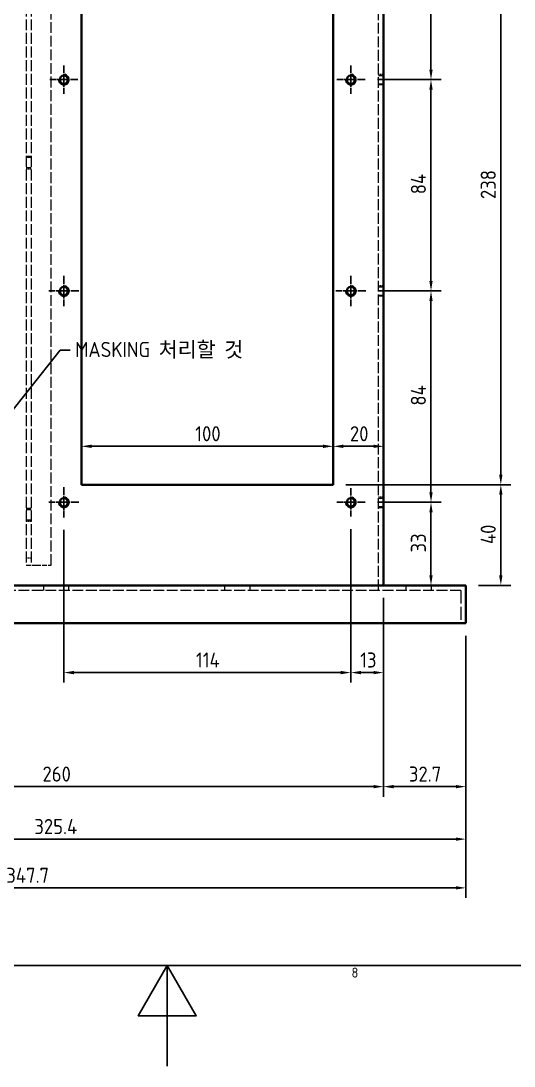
# Model space of a CAD drawing. Header units: millimetres. Extents: x 0 to 2378, y 0 to 1682.
# Drawn here: x 1130.9 to 1326.7, y 0 to 415.4 of the extents above; entities that cross this region are included whole.
import ezdxf

# ---------------------------------------------------------------- set-up
doc = ezdxf.new("R2010")
doc.units = ezdxf.units.MM
doc.header["$LTSCALE"] = 2
doc.linetypes.add('CHAIN', pattern=[0.3543, 0.2362, -0.0295, 0.0591, -0.0295])
doc.linetypes.add('DASHED', pattern=[0.2067, 0.1654, -0.0413])
doc.layers.get('0').update_dxf_attribs({"color": 3, "lineweight": 25})
for name, color, linetype, lineweight in [('가려진 것(ISO)', 2, 'DASHED', 18), ('가시적인 것(ISO)', 3, 'Continuous', 40), ('가시적인 좁은 것(ISO)', 3, 'Continuous', 35), ('경계(ISO)', 7, 'Continuous', 25), ('기호(ISO)', 5, 'Continuous', 25), ('중심 표식(ISO)', 1, 'Continuous', 25), ('치수(ISO)', 2, 'Continuous', 25)]:
    doc.layers.add(name, color=color, linetype=linetype, lineweight=lineweight)
doc.styles.add('문자 텍스트_PSTEK_POSCO', font='isocp.shx')
doc.styles.add('치수 텍스트_PSTEK_POSCO', font='isocp.shx')
doc.dimstyles.new('치수_PSTEK_POSCO', dxfattribs={"dimscale": 2, "dimtxt": 3, "dimasz": 2, "dimexe": 2, "dimexo": 2.5, "dimgap": 1, "dimtad": 1, "dimrnd": 1e-08, "dimdsep": 46, "dimtxsty": '치수 텍스트_PSTEK_POSCO', "dimcen": 0.09, "dimdle": 10, "dimclrd": 7, "dimclre": 7, "dimclrt": 2, "dimadec": 1, "dimazin": 2, "dimtfac": 1, "dimtmove": 0, "dimatfit": 3, "dimfxl": 0, "dimtolj": 1, "dimlwd": -1, "dimlwe": -1, "dimarcsym": 0})
doc.dimstyles.new('치수_PSTEK_POSCO$7', dxfattribs={"dimscale": 2, "dimtxt": 3, "dimasz": 2, "dimexe": 2, "dimexo": 2.5, "dimgap": 1, "dimtad": 1, "dimrnd": 1e-08, "dimdsep": 46, "dimtxsty": '치수 텍스트_PSTEK_POSCO', "dimcen": 0.09, "dimdle": 10, "dimclrd": 7, "dimclre": 7, "dimclrt": 2, "dimadec": 1, "dimazin": 2, "dimtfac": 1, "dimtmove": 0, "dimatfit": 3, "dimfxl": 0, "dimtolj": 1, "dimlwd": -1, "dimlwe": -1, "dimarcsym": 0})

# ---------------------------------------------------------------- blocks, each defined once
blk = doc.blocks.new('경계 Default Border')
at = {"layer": '경계(ISO)', "flags": 128}
for points in [[(20, 20), (20, 821), (1169, 821), (1169, 20), (20, 20)], [(594.5, 0), (594.5, 20), (588.73, 10), (600.27, 10), (594.5, 20)]]:
    blk.add_lwpolyline(points, dxfattribs=at)
at = {"layer": '경계(ISO)', "color": 2, "insert": (631.09, 17.58), "char_height": 2, "attachment_point": 7, "style": '문자 텍스트_PSTEK_POSCO'}
blk.add_mtext('8', dxfattribs=at)
blk = doc.blocks.new('*D157')
at = {"layer": 'Defpoints', "color": 0, "transparency": 16777216}
for p in [(982.21, 176.06), (1307.61, 176.06), (982.21, 90.2)]:
    blk.add_point(p, dxfattribs=at)
at = {"layer": '치수(ISO)', "color": 7, "transparency": 16777216}
for p, q in [((982.21, 171.06), (982.21, 86.2)), ((1307.61, 171.06), (1307.61, 86.2)), ((1303.61, 90.2), (986.21, 90.2))]:
    blk.add_line(p, q, dxfattribs=at)
for points in [[(986.21, 90.87), (986.21, 89.54), (982.21, 90.2)], [(1303.61, 90.87), (1303.61, 89.54), (1307.61, 90.2)]]:
    blk.add_solid(points, dxfattribs=at)
at = {"layer": '치수(ISO)', "color": 2, "transparency": 16777216, "insert": (1136.21, 95.2), "char_height": 6, "attachment_point": 4, "style": '치수 텍스트_PSTEK_POSCO'}
blk.add_mtext('\\A1;325.4', dxfattribs=at)
blk = doc.blocks.new('*D159')
at = {"layer": 'Defpoints', "color": 0, "transparency": 16777216}
for p in [(1014.91, 191.06), (1274.91, 191.06), (1014.91, 111.06)]:
    blk.add_point(p, dxfattribs=at)
at = {"layer": '치수(ISO)', "color": 7, "transparency": 16777216}
for p, q in [((1014.91, 186.06), (1014.91, 107.06)), ((1274.91, 186.06), (1274.91, 107.06)), ((1270.91, 111.06), (1018.91, 111.06))]:
    blk.add_line(p, q, dxfattribs=at)
for points in [[(1018.91, 111.73), (1018.91, 110.39), (1014.91, 111.06)], [(1270.91, 111.73), (1270.91, 110.39), (1274.91, 111.06)]]:
    blk.add_solid(points, dxfattribs=at)
at = {"layer": '치수(ISO)', "color": 2, "transparency": 16777216, "insert": (1139.44, 116.06), "char_height": 6, "attachment_point": 4, "style": '치수 텍스트_PSTEK_POSCO'}
blk.add_mtext('\\A1;260', dxfattribs=at)
blk = doc.blocks.new('*D161')
at = {"layer": 'Defpoints', "color": 0, "transparency": 16777216}
for p in [(1274.91, 191.06), (1307.61, 176.06), (1307.61, 111.06)]:
    blk.add_point(p, dxfattribs=at)
at = {"layer": '치수(ISO)', "color": 7, "transparency": 16777216}
for p, q in [((1274.91, 186.06), (1274.91, 107.06)), ((1307.61, 171.06), (1307.61, 107.06)), ((1278.91, 111.06), (1303.61, 111.06))]:
    blk.add_line(p, q, dxfattribs=at)
for points in [[(1278.91, 111.73), (1278.91, 110.39), (1274.91, 111.06)], [(1303.61, 111.73), (1303.61, 110.39), (1307.61, 111.06)]]:
    blk.add_solid(points, dxfattribs=at)
at = {"layer": '치수(ISO)', "color": 2, "transparency": 16777216, "insert": (1284.96, 116.06), "char_height": 6, "attachment_point": 4, "style": '치수 텍스트_PSTEK_POSCO'}
blk.add_mtext('\\A1;32.7', dxfattribs=at)
blk = doc.blocks.new('*D165')
at = {"layer": 'Defpoints', "color": 0, "transparency": 16777216}
for p in [(959.91, 219.06), (1307.61, 176.06), (1307.61, 70.83)]:
    blk.add_point(p, dxfattribs=at)
at = {"layer": '치수(ISO)', "color": 7, "transparency": 16777216}
for p, q in [((959.91, 214.06), (959.91, 66.83)), ((1307.61, 171.06), (1307.61, 66.83)), ((963.91, 70.83), (1303.61, 70.83))]:
    blk.add_line(p, q, dxfattribs=at)
for points in [[(963.91, 71.5), (963.91, 70.17), (959.91, 70.83)], [(1303.61, 71.5), (1303.61, 70.17), (1307.61, 70.83)]]:
    blk.add_solid(points, dxfattribs=at)
at = {"layer": '치수(ISO)', "color": 2, "transparency": 16777216, "insert": (1125.06, 75.83), "char_height": 6, "attachment_point": 4, "style": '치수 텍스트_PSTEK_POSCO'}
blk.add_mtext('\\A1;347.7', dxfattribs=at)
blk = doc.blocks.new('*D166')
at = {"layer": 'Defpoints', "color": 0, "transparency": 16777216}
for p in [(1147.91, 218.06), (1261.91, 218.44), (1261.91, 156.39)]:
    blk.add_point(p, dxfattribs=at)
at = {"layer": '치수(ISO)', "color": 7, "transparency": 16777216}
for p, q in [((1147.91, 213.06), (1147.91, 152.39)), ((1261.91, 213.44), (1261.91, 152.39)), ((1151.91, 156.39), (1257.91, 156.39))]:
    blk.add_line(p, q, dxfattribs=at)
for points in [[(1151.91, 157.06), (1151.91, 155.72), (1147.91, 156.39)], [(1257.91, 157.06), (1257.91, 155.72), (1261.91, 156.39)]]:
    blk.add_solid(points, dxfattribs=at)
at = {"layer": '치수(ISO)', "color": 2, "transparency": 16777216, "insert": (1200.39, 161.39), "char_height": 6, "attachment_point": 4, "style": '치수 텍스트_PSTEK_POSCO'}
blk.add_mtext('\\A1;114', dxfattribs=at)
blk = doc.blocks.new('*D167')
at = {"layer": 'Defpoints', "color": 0, "transparency": 16777216}
for p in [(1261.91, 218.44), (1274.91, 191.06), (1274.91, 156.39)]:
    blk.add_point(p, dxfattribs=at)
at = {"layer": '치수(ISO)', "color": 7, "transparency": 16777216}
for p, q in [((1261.91, 213.44), (1261.91, 152.39)), ((1274.91, 186.06), (1274.91, 152.39)), ((1265.91, 156.39), (1270.91, 156.39))]:
    blk.add_line(p, q, dxfattribs=at)
for points in [[(1265.91, 157.06), (1265.91, 155.72), (1261.91, 156.39)], [(1270.91, 157.06), (1270.91, 155.72), (1274.91, 156.39)]]:
    blk.add_solid(points, dxfattribs=at)
at = {"layer": '치수(ISO)', "color": 2, "transparency": 16777216, "insert": (1265.61, 161.39), "char_height": 6, "attachment_point": 4, "style": '치수 텍스트_PSTEK_POSCO'}
blk.add_mtext('\\A1;13', dxfattribs=at)
blk = doc.blocks.new('*D168')
at = {"layer": 'Defpoints', "color": 0, "transparency": 16777216}
for p in [(1267.54, 224.06), (1293.74, 224.06), (1307.61, 191.06)]:
    blk.add_point(p, dxfattribs=at)
at = {"layer": '치수(ISO)', "color": 7, "transparency": 16777216}
for p, q in [((1272.54, 224.06), (1297.74, 224.06)), ((1293.74, 195.06), (1293.74, 220.06))]:
    blk.add_line(p, q, dxfattribs=at)
for points in [[(1293.08, 220.06), (1294.41, 220.06), (1293.74, 224.06)], [(1293.08, 195.06), (1294.41, 195.06), (1293.74, 191.06)]]:
    blk.add_solid(points, dxfattribs=at)
at = {"layer": '치수(ISO)', "color": 2, "transparency": 16777216, "insert": (1288.74, 204.11), "char_height": 6, "attachment_point": 4, "rotation": 90, "style": '치수 텍스트_PSTEK_POSCO'}
blk.add_mtext('\\A1;33', dxfattribs=at)
blk = doc.blocks.new('*D169')
at = {"layer": 'Defpoints', "color": 0, "transparency": 16777216}
for p in [(1267.91, 308.06), (1293.74, 308.06), (1267.54, 224.06)]:
    blk.add_point(p, dxfattribs=at)
at = {"layer": '치수(ISO)', "color": 7, "transparency": 16777216}
for p, q in [((1272.91, 308.06), (1297.74, 308.06)), ((1293.74, 228.06), (1293.74, 304.06)), ((1272.54, 224.06), (1297.74, 224.06))]:
    blk.add_line(p, q, dxfattribs=at)
for points in [[(1293.08, 304.06), (1294.41, 304.06), (1293.74, 308.06)], [(1293.08, 228.06), (1294.41, 228.06), (1293.74, 224.06)]]:
    blk.add_solid(points, dxfattribs=at)
at = {"layer": '치수(ISO)', "color": 2, "transparency": 16777216, "insert": (1288.74, 262.48), "char_height": 6, "attachment_point": 4, "rotation": 90, "style": '치수 텍스트_PSTEK_POSCO'}
blk.add_mtext('\\A1;84', dxfattribs=at)
blk = doc.blocks.new('*D170')
at = {"layer": 'Defpoints', "color": 0, "transparency": 16777216}
for p in [(1267.54, 392.06), (1293.74, 392.06), (1267.91, 308.06)]:
    blk.add_point(p, dxfattribs=at)
at = {"layer": '치수(ISO)', "color": 7, "transparency": 16777216}
for p, q in [((1272.54, 392.06), (1297.74, 392.06)), ((1293.74, 312.06), (1293.74, 388.06)), ((1272.91, 308.06), (1297.74, 308.06))]:
    blk.add_line(p, q, dxfattribs=at)
for points in [[(1293.08, 388.06), (1294.41, 388.06), (1293.74, 392.06)], [(1293.08, 312.06), (1294.41, 312.06), (1293.74, 308.06)]]:
    blk.add_solid(points, dxfattribs=at)
at = {"layer": '치수(ISO)', "color": 2, "transparency": 16777216, "insert": (1288.74, 346.48), "char_height": 6, "attachment_point": 4, "rotation": 90, "style": '치수 텍스트_PSTEK_POSCO'}
blk.add_mtext('\\A1;84', dxfattribs=at)
blk = doc.blocks.new('*D171')
at = {"layer": 'Defpoints', "color": 0, "transparency": 16777216}
for p in [(1267.54, 476.06), (1293.74, 476.06), (1267.54, 392.06)]:
    blk.add_point(p, dxfattribs=at)
at = {"layer": '치수(ISO)', "color": 7, "transparency": 16777216}
for p, q in [((1272.54, 476.06), (1297.74, 476.06)), ((1293.74, 396.06), (1293.74, 472.06)), ((1272.54, 392.06), (1297.74, 392.06))]:
    blk.add_line(p, q, dxfattribs=at)
for points in [[(1293.08, 472.06), (1294.41, 472.06), (1293.74, 476.06)], [(1293.08, 396.06), (1294.41, 396.06), (1293.74, 392.06)]]:
    blk.add_solid(points, dxfattribs=at)
at = {"layer": '치수(ISO)', "color": 2, "transparency": 16777216, "insert": (1288.74, 430.48), "char_height": 6, "attachment_point": 4, "rotation": 90, "style": '치수 텍스트_PSTEK_POSCO'}
blk.add_mtext('\\A1;84', dxfattribs=at)
blk = doc.blocks.new('*D172')
at = {"layer": 'Defpoints', "color": 0, "transparency": 16777216}
for p in [(1254.91, 231.06), (1321.47, 231.06), (1307.61, 191.06)]:
    blk.add_point(p, dxfattribs=at)
at = {"layer": '치수(ISO)', "color": 7, "transparency": 16777216}
for p, q in [((1259.91, 231.06), (1325.47, 231.06)), ((1321.47, 195.06), (1321.47, 227.06)), ((1312.61, 191.06), (1325.47, 191.06))]:
    blk.add_line(p, q, dxfattribs=at)
for points in [[(1320.8, 227.06), (1322.14, 227.06), (1321.47, 231.06)], [(1320.8, 195.06), (1322.14, 195.06), (1321.47, 191.06)]]:
    blk.add_solid(points, dxfattribs=at)
at = {"layer": '치수(ISO)', "color": 2, "transparency": 16777216, "insert": (1316.47, 207.46), "char_height": 6, "attachment_point": 4, "rotation": 90, "style": '치수 텍스트_PSTEK_POSCO'}
blk.add_mtext('\\A1;40', dxfattribs=at)
blk = doc.blocks.new('*D173')
at = {"layer": 'Defpoints', "color": 0, "transparency": 16777216}
for p in [(1254.91, 469.06), (1254.91, 231.06), (1321.47, 231.06)]:
    blk.add_point(p, dxfattribs=at)
at = {"layer": '치수(ISO)', "color": 7, "transparency": 16777216}
for p, q in [((1259.91, 469.06), (1325.47, 469.06)), ((1321.47, 465.06), (1321.47, 235.06)), ((1259.91, 231.06), (1325.47, 231.06))]:
    blk.add_line(p, q, dxfattribs=at)
for points in [[(1320.8, 465.06), (1322.14, 465.06), (1321.47, 469.06)], [(1320.8, 235.06), (1322.14, 235.06), (1321.47, 231.06)]]:
    blk.add_solid(points, dxfattribs=at)
at = {"layer": '치수(ISO)', "color": 2, "transparency": 16777216, "insert": (1316.47, 344.58), "char_height": 6, "attachment_point": 4, "rotation": 90, "style": '치수 텍스트_PSTEK_POSCO'}
blk.add_mtext('\\A1;238', dxfattribs=at)
blk = doc.blocks.new('*D174')
at = {"layer": 'Defpoints', "color": 0, "transparency": 16777216}
for p in [(1154.91, 246.31), (1254.91, 246.31), (1254.91, 246.31)]:
    blk.add_point(p, dxfattribs=at)
at = {"layer": '치수(ISO)', "color": 7, "transparency": 16777216}
blk.add_line((1158.91, 246.31), (1250.91, 246.31), dxfattribs=at)
for points in [[(1158.91, 246.98), (1158.91, 245.65), (1154.91, 246.31)], [(1250.91, 246.98), (1250.91, 245.65), (1254.91, 246.31)]]:
    blk.add_solid(points, dxfattribs=at)
at = {"layer": '치수(ISO)', "color": 2, "transparency": 16777216, "insert": (1200.11, 251.31), "char_height": 6, "attachment_point": 4, "style": '치수 텍스트_PSTEK_POSCO'}
blk.add_mtext('\\A1;100', dxfattribs=at)
blk = doc.blocks.new('*D175')
at = {"layer": 'Defpoints', "color": 0, "transparency": 16777216}
for p in [(1254.91, 246.31), (1274.91, 246.31), (1274.91, 246.31)]:
    blk.add_point(p, dxfattribs=at)
at = {"layer": '치수(ISO)', "color": 7, "transparency": 16777216}
blk.add_line((1258.91, 246.31), (1270.91, 246.31), dxfattribs=at)
for points in [[(1258.91, 246.98), (1258.91, 245.65), (1254.91, 246.31)], [(1270.91, 246.98), (1270.91, 245.65), (1274.91, 246.31)]]:
    blk.add_solid(points, dxfattribs=at)
at = {"layer": '치수(ISO)', "color": 2, "transparency": 16777216, "insert": (1261.54, 251.31), "char_height": 6, "attachment_point": 4, "style": '치수 텍스트_PSTEK_POSCO'}
blk.add_mtext('\\A1;20', dxfattribs=at)

msp = doc.modelspace()

# ---------------------------------------------------------------- linework, layer by layer
at = {"layer": '가려진 것(ISO)', "ltscale": 13.05473}
msp.add_line((1272.9148, 189.0589), (1272.9148, 529.0589), dxfattribs=at)
at = {"layer": '가려진 것(ISO)', "ltscale": 13.119808}
for p, q in [((1132.9148, 519.0589), (1132.9148, 199.0589)), ((1134.9148, 519.0589), (1134.9148, 199.0589)), ((1142.9148, 199.0589), (1142.9148, 519.0589))]:
    msp.add_line(p, q, dxfattribs=at)
at = {"layer": '가려진 것(ISO)', "ltscale": 1.904597}
for p, q in [((1274.9148, 394.0589), (1272.9148, 394.0589)), ((1272.9148, 393.6799), (1274.9148, 393.6799)), ((1272.9148, 390.4379), (1274.9148, 390.4379)), ((1272.9148, 390.0589), (1274.9148, 390.0589)), ((1134.9148, 361.5589), (1132.9148, 361.5589)), ((1134.9148, 361.1259), (1132.9148, 361.1259)), ((1134.9148, 356.9919), (1132.9148, 356.9919)), ((1132.9148, 356.5589), (1134.9148, 356.5589)), ((1274.9148, 310.0589), (1272.9148, 310.0589)), ((1272.9148, 309.6799), (1274.9148, 309.6799)), ((1272.9148, 306.4379), (1274.9148, 306.4379)), ((1272.9148, 306.0589), (1274.9148, 306.0589)), ((1274.9148, 231.0589), (1272.9148, 231.0589)), ((1274.9148, 226.0589), (1272.9148, 226.0589)), ((1272.9148, 225.6799), (1274.9148, 225.6799)), ((1134.9148, 221.5589), (1132.9148, 221.5589)), ((1134.9148, 221.1259), (1132.9148, 221.1259)), ((1272.9148, 222.4379), (1274.9148, 222.4379)), ((1272.9148, 222.0589), (1274.9148, 222.0589)), ((1134.9148, 216.9919), (1132.9148, 216.9919)), ((1132.9148, 216.5589), (1134.9148, 216.5589)), ((1132.9148, 202.0589), (1134.9148, 202.0589)), ((1139.9148, 189.0589), (1139.9148, 191.0589)), ((1149.9148, 189.0589), (1149.9148, 191.0589)), ((1211.9148, 189.0589), (1211.9148, 191.0589)), ((1221.9148, 189.0589), (1221.9148, 191.0589)), ((1283.9148, 189.0589), (1283.9148, 191.0589)), ((1293.9148, 189.0589), (1293.9148, 191.0589))]:
    msp.add_line(p, q, dxfattribs=at)
at = {"layer": '가려진 것(ISO)', "ltscale": 5.983681}
msp.add_line((1132.9148, 199.0589), (1136.9148, 199.0589), dxfattribs=at)
at = {"layer": '가려진 것(ISO)', "ltscale": 5.71399}
msp.add_line((1136.9148, 199.0589), (1142.9148, 199.0589), dxfattribs=at)
at = {"layer": '가려진 것(ISO)', "ltscale": 12.957587}
msp.add_line((1305.6148, 189.0589), (984.2148, 189.0589), dxfattribs=at)
at = {"layer": '가려진 것(ISO)', "ltscale": 15.72327}
msp.add_line((1305.6148, 189.0589), (1305.6148, 176.0589), dxfattribs=at)
at = {"layer": '가시적인 것(ISO)'}
for p, q in [((1274.9148, 191.0589), (1274.9148, 509.0589)), ((1154.9148, 231.0589), (1154.9148, 469.0589)), ((1254.9148, 469.0589), (1254.9148, 231.0589)), ((1254.9148, 231.0589), (1154.9148, 231.0589)), ((982.2148, 191.0589), (1307.6148, 191.0589)), ((1307.6148, 191.0589), (1307.6148, 176.0589)), ((1307.6148, 176.0589), (982.2148, 176.0589))]:
    msp.add_line(p, q, dxfattribs=at)
for centre in [(1147.9148, 392.0589), (1261.9148, 392.0589), (1147.9148, 308.0589), (1261.9148, 308.0589), (1147.9148, 224.0589), (1261.9148, 224.0589)]:
    msp.add_circle(centre, 1.621, dxfattribs=at)
at = {"layer": '가시적인 좁은 것(ISO)'}
for centre in [(1147.9148, 392.0589), (1261.9148, 392.0589), (1147.9148, 308.0589), (1261.9148, 308.0589), (1147.9148, 224.0589), (1261.9148, 224.0589)]:
    msp.add_arc(centre, 2, 170, 80, dxfattribs=at)
at = {"layer": '중심 표식(ISO)', "linetype": 'CHAIN', "ltscale": 6.245997}
for p, q in [((1147.9148, 397.6799), (1147.9148, 386.4379)), ((1261.9148, 397.6799), (1261.9148, 386.4379)), ((1153.5358, 392.0589), (1142.2938, 392.0589)), ((1267.5358, 392.0589), (1256.2938, 392.0589)), ((1261.9148, 229.6799), (1261.9148, 218.4379)), ((1267.5358, 224.0589), (1256.2938, 224.0589))]:
    msp.add_line(p, q, dxfattribs=at)
at = {"layer": '중심 표식(ISO)', "linetype": 'CHAIN', "ltscale": 6.667144}
for p, q in [((1147.9148, 314.0589), (1147.9148, 302.0589)), ((1261.9148, 314.0589), (1261.9148, 302.0589)), ((1153.9148, 308.0589), (1141.9148, 308.0589)), ((1267.9148, 308.0589), (1255.9148, 308.0589)), ((1147.9148, 230.0589), (1147.9148, 218.0589)), ((1153.9148, 224.0589), (1141.9148, 224.0589))]:
    msp.add_line(p, q, dxfattribs=at)

# ---------------------------------------------------------------- block references
at = {"xscale": 2, "yscale": 2, "zscale": 2}
msp.add_blockref('경계 Default Border', (0, 0), dxfattribs=at)

# ---------------------------------------------------------------- texts
at = {"layer": '기호(ISO)', "color": 2, "insert": (1152.4149, 284.4699), "char_height": 6, "width": 77.713952, "attachment_point": 4, "style": '치수 텍스트_PSTEK_POSCO'}
msp.add_mtext('{\\fISOCP|b0|i0;\\H6.0000;MASKING 처리할 것}', dxfattribs=at)

# ---------------------------------------------------------------- dimensions: what is measured, and where the dimension line sits
at = {"layer": '치수(ISO)', "color": 7}
for base, p1, p2, angle, override, picture, middle in [((1293.7425, 476.0589), (1267.5358, 392.0589), (1267.5358, 476.0589), 90, {"dimdec": 2, "dimtp": 0, "dimtm": 0, "dimtdec": 2, "dimtofl": 0, "dimatfit": 1}, '*D171', (1293.7425, 434.0789)), ((1321.4699, 231.0589), (1254.9148, 469.0589), (1254.9148, 231.0589), 90, {"dimdec": 2, "dimtp": 0, "dimtm": 0, "dimtdec": 2, "dimtofl": 0, "dimatfit": 1}, '*D173', (1321.4699, 350.0589)), ((1293.7425, 392.0589), (1267.9148, 308.0589), (1267.5358, 392.0589), 90, {"dimdec": 2, "dimtp": 0, "dimtm": 0, "dimtdec": 2, "dimtofl": 0, "dimatfit": 1}, '*D170', (1293.7425, 350.0789)), ((1293.7425, 308.0589), (1267.5358, 224.0589), (1267.9148, 308.0589), 90, {"dimdec": 2, "dimtp": 0, "dimtm": 0, "dimtdec": 2, "dimtofl": 0, "dimatfit": 1}, '*D169', (1293.7425, 266.0789)), ((1274.9148, 246.3131), (1254.9148, 246.3131), (1274.9148, 246.3131), 180, {"dimdec": 2, "dimse1": 1, "dimse2": 1, "dimtp": 0, "dimtm": 0, "dimtdec": 2, "dimtofl": 0, "dimatfit": 1}, '*D175', (1264.9148, 246.3131)), ((1321.4699, 231.0589), (1307.6148, 191.0589), (1254.9148, 231.0589), 270, {"dimdec": 2, "dimtp": 0, "dimtm": 0, "dimtdec": 2, "dimtofl": 0, "dimatfit": 1}, '*D172', (1321.4699, 211.0589)), ((1293.7425, 224.0589), (1307.6148, 191.0589), (1267.5358, 224.0589), 90, {"dimdec": 2, "dimse1": 1, "dimtp": 0, "dimtm": 0, "dimtdec": 2, "dimtofl": 0, "dimatfit": 1}, '*D168', (1293.7425, 207.5389)), ((1261.9148, 156.389), (1147.9148, 218.0589), (1261.9148, 218.4379), 180, {"dimdec": 2, "dimtp": 0, "dimtm": 0, "dimtdec": 2, "dimtofl": 0, "dimatfit": 1}, '*D166', (1204.8948, 156.389)), ((1274.9148, 156.389), (1261.9148, 218.4379), (1274.9148, 191.0589), 180, {"dimdec": 2, "dimtp": 0, "dimtm": 0, "dimtdec": 2, "dimtofl": 0, "dimatfit": 1}, '*D167', (1268.4348, 156.389)), ((982.2148, 90.2036), (1307.6148, 176.0589), (982.2148, 176.0589), 180, {"dimdec": 2, "dimtp": 0, "dimtm": 0, "dimtdec": 2, "dimtofl": 0, "dimatfit": 1}, '*D157', (1144.9148, 90.2036))]:
    dim = msp.add_linear_dim(base=base, p1=p1, p2=p2, angle=angle, dimstyle='치수_PSTEK_POSCO', override=override, dxfattribs=at)
    dim.commit()
    dim.dimension.update_dxf_attribs({"geometry": picture, "text_midpoint": middle, "dimtype": 160})
for base, p1, p2, override, picture, middle in [((1254.9148, 246.3131), (1154.9148, 246.3131), (1254.9148, 246.3131), {"dimdec": 2, "dimse1": 1, "dimse2": 1, "dimtp": 0, "dimtm": 0, "dimtdec": 2, "dimtofl": 0, "dimatfit": 1}, '*D174', (1204.9148, 246.3131)), ((1307.6148, 70.8345), (959.9148, 219.0589), (1307.6148, 176.0589), {"dimdec": 2, "dimtp": 0, "dimtm": 0, "dimtdec": 2, "dimtofl": 0, "dimatfit": 1}, '*D165', (1133.7648, 70.8345)), ((1014.9148, 111.0589), (1274.9148, 191.0589), (1014.9148, 191.0589), {"dimdec": 2, "dimtp": 0, "dimtm": 0, "dimtdec": 2, "dimtofl": 0, "dimatfit": 1}, '*D159', (1144.9148, 111.0589)), ((1307.6148, 111.0589), (1274.9148, 191.0589), (1307.6148, 176.0589), {"dimdec": 2, "dimtp": 0, "dimtm": 0, "dimtdec": 2, "dimtofl": 0, "dimatfit": 1}, '*D161', (1291.2648, 111.0589))]:
    dim = msp.add_linear_dim(base=base, p1=p1, p2=p2, dimstyle='치수_PSTEK_POSCO', override=override, dxfattribs=at)
    dim.commit()
    dim.dimension.update_dxf_attribs({"geometry": picture, "text_midpoint": middle, "dimtype": 160})

# ---------------------------------------------------------------- leaders
at = {"layer": '기호(ISO)', "color": 7, "annotation_type": 0, "has_hookline": 1, "hookline_direction": 0, "text_width": 71.3417}
msp.add_leader([(1118.1728, 248.8114), (1146.4149, 284.4699), (1150.4149, 284.4699)], dimstyle='치수_PSTEK_POSCO$7', override={"dimtad": 0}, dxfattribs=at)

doc.saveas('drawing.dxf')
